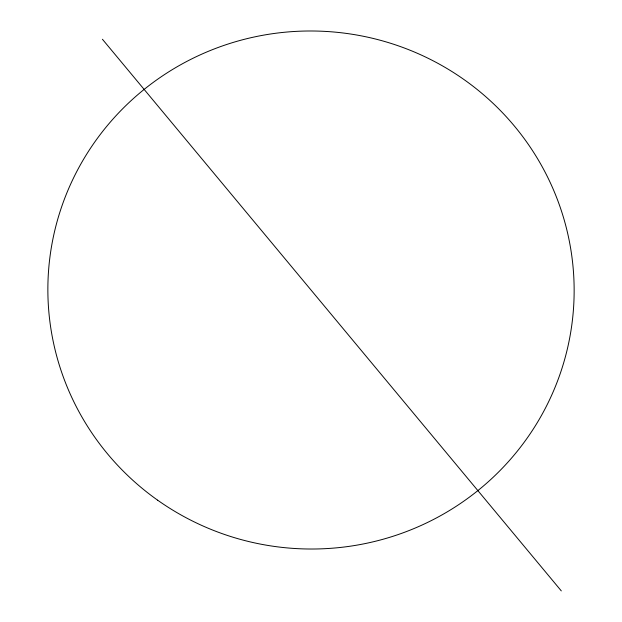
<?xml version="1.0" encoding="UTF-8"?>
<svg xmlns="http://www.w3.org/2000/svg" width="622" height="622" viewBox="0 0 622 622"><rect width="100%" height="100%" fill="white"/><g stroke="black" fill="none" stroke-linecap="round" stroke-linejoin="round"><path stroke-width="0.93" d="M102.42 39.256L561.301 590.9M157.654 500.197A263.16 259.001 3.5 0 0 572.87 315.984A263.16 259.001 3.5 0 0 202.484 53.834A263.16 259.001 3.5 0 0 157.654 500.197"/></g></svg>
